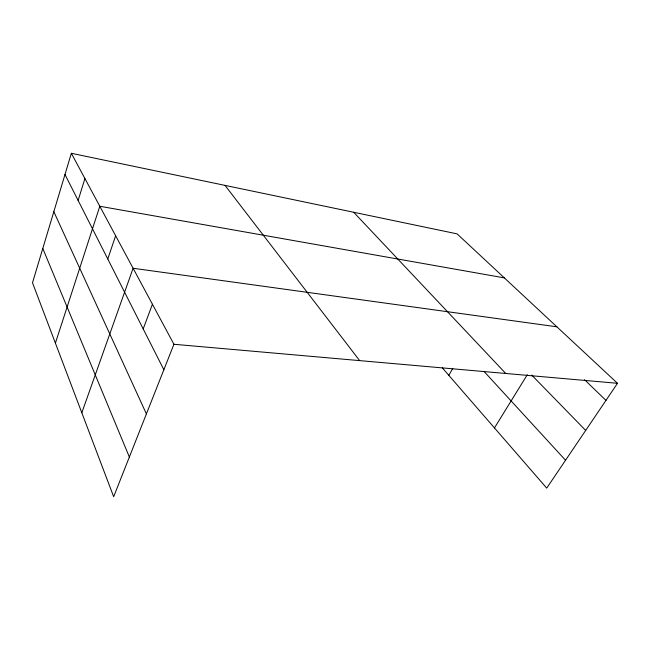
<?xml version="1.0" encoding="UTF-8"?>
<svg xmlns="http://www.w3.org/2000/svg" width="650" height="650" viewBox="0 0 650 650"><rect width="100%" height="100%" fill="white"/><g stroke="black" fill="none" stroke-linecap="round" stroke-linejoin="round"><path stroke-width="0.97" d="M71.346 153.286L32.5 282.783L113.669 496.714L173.924 344.273L71.346 153.286L457.104 233.87L617.5 383.305L546.715 488.118L442.358 367.892M78.122 200.428L84.931 178.571M55.396 343.127L99.799 206.261L504.343 277.883M107.778 258.993L115.643 235.763M81.819 412.774L133.096 268.263L556.863 326.812M143.195 328.933L152.417 304.241M448.817 375.342L452.782 368.387M494.463 427.927L527.312 374.701M173.924 344.273L617.5 383.305M584.545 379.714L605.962 400.384M531.692 375.042L585.674 430.422M353.689 212.266L505.757 373.474M483.917 371.296L565.541 460.233M225.038 185.388L359.661 360.62M64.984 174.493L163.857 369.736M53.828 211.689L146.396 413.912M42.794 248.479L129.358 457.023"/></g></svg>
